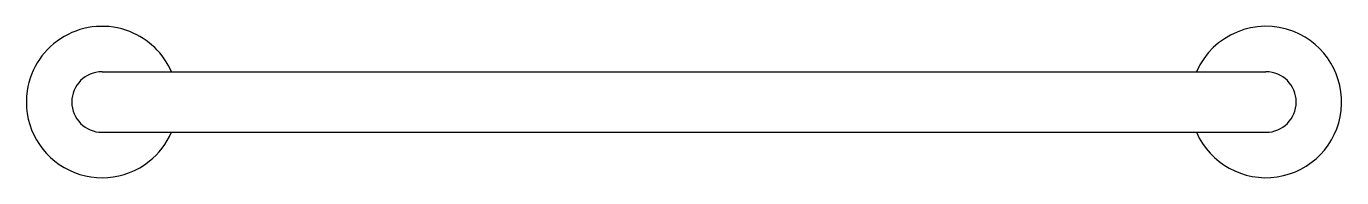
# Model space of a CAD drawing. Header units: metres. Extents: x -13.6 to 13.6, y -1.5 to 1.6.
import ezdxf

# ---------------------------------------------------------------- set-up
doc = ezdxf.new("R2010")
doc.units = ezdxf.units.M

msp = doc.modelspace()

# ---------------------------------------------------------------- linework, layer by layer
at = {"color": 0}
for p, q in [((-12.001, 0.658), (11.999, 0.658)), ((-12.001, -0.592), (11.999, -0.592))]:
    msp.add_line(p, q, dxfattribs=at)
for centre, radius, start, end in [((-12.001, 0.033), 1.562, 68.4857, 171.5096), ((-12.001, 0.033), 1.562, 23.5867, 68.4857), ((11.999, 0.033), 1.562, 68.4857, 156.4133), ((11.999, 0.033), 1.562, 203.5867, 68.4857), ((-12.001, 0.033), 0.625, 90, 270), ((11.999, 0.033), 0.625, 270, 90), ((-12.001, 0.033), 1.562, 171.5096, 308.4857), ((-12.001, 0.033), 1.562, 308.4857, 336.4133)]:
    msp.add_arc(centre, radius, start, end, dxfattribs=at)

doc.saveas('drawing.dxf')
